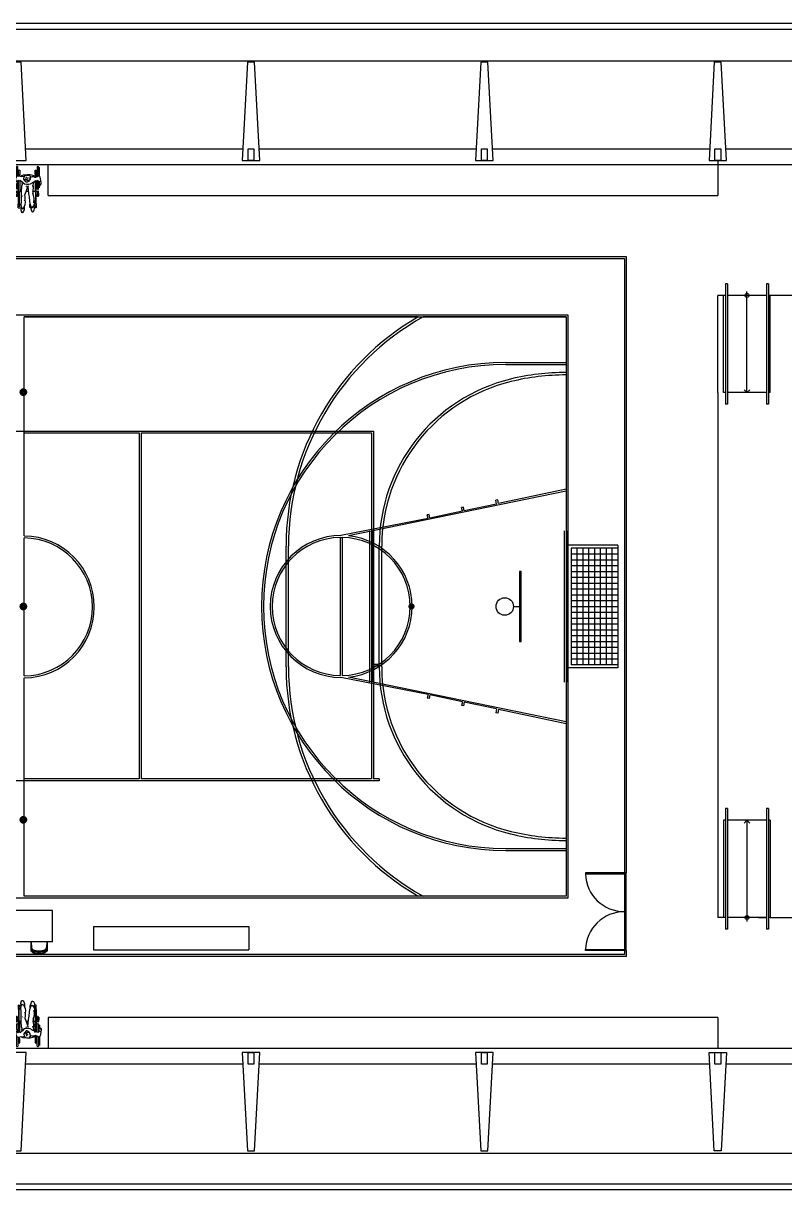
# Model space of a CAD drawing. Header units: millimetres. Extents: x 732 to 1037, y 127 to 299.
# Drawn here: x 770.46 to 790.03, y 268.9 to 298.9 of the extents above; entities that cross this region are included whole.
import ezdxf

# ---------------------------------------------------------------- set-up
doc = ezdxf.new("R2010")
doc.units = ezdxf.units.MM
doc.layers.add('I-ARQ', color=8, linetype='Continuous')

# ---------------------------------------------------------------- blocks, each defined once
blk = doc.blocks.new('deficente_002')
at = {"color": 0, "linetype": 'ByBlock'}
for p, q in [((-0.471, 0.828), (-0.457, 0.91)), ((-0.457, 0.91), (-0.446, 0.926)), ((-0.446, 0.926), (-0.425, 0.935)), ((-0.443, 0.938), (-0.443, 1.158)), ((-0.438, 1.147), (-0.414, 1.147)), ((-0.425, 0.935), (-0.337, 0.905)), ((-0.412, 0.94), (-0.412, 1.174)), ((-0.383, 1.174), (-0.383, 0.929)), ((-0.356, 1.089), (-0.356, 0.98)), ((-0.328, 1.089), (-0.356, 1.089)), ((-0.356, 0.98), (-0.328, 0.98)), ((-0.35, 0.98), (-0.35, 0.916)), ((-0.337, 0.905), (-0.329, 0.897)), ((-0.334, 0.979), (-0.334, 0.912)), ((-0.334, 0.935), (-0.272, 0.953)), ((-0.329, 0.897), (-0.292, 0.914)), ((-0.328, 0.98), (-0.328, 1.089)), ((-0.292, 0.914), (-0.251, 0.918)), ((-0.272, 0.953), (-0.199, 0.966)), ((-0.251, 0.918), (-0.214, 0.91)), ((-0.194, 0.943), (-0.211, 0.929)), ((-0.211, 0.929), (-0.209, 0.903)), ((-0.209, 0.903), (-0.204, 0.867)), ((-0.199, 0.966), (-0.125, 0.97)), ((-0.177, 0.96), (-0.194, 0.943)), ((-0.19, 0.944), (-0.184, 0.93)), ((-0.158, 0.961), (-0.177, 0.96)), ((-0.144, 0.965), (-0.158, 0.961)), ((-0.116, 0.964), (-0.144, 0.965)), ((-0.125, 0.97), (-0.02, 0.959)), ((-0.071, 0.952), (-0.116, 0.964)), ((-0.087, 0.853), (-0.102, 0.917)), ((-0.045, 0.914), (-0.071, 0.952)), ((-0.012, 0.932), (-0.05, 0.922)), ((-0.041, 0.862), (-0.045, 0.914)), ((-0.02, 0.959), (0.039, 0.938)), ((0.022, 0.925), (-0.012, 0.932)), ((0.098, 0.943), (0.026, 0.93)), ((0.069, 1.089), (0.069, 0.98)), ((0.097, 1.089), (0.069, 1.089)), ((0.069, 0.98), (0.097, 0.98)), ((0.074, 0.98), (0.074, 0.946)), ((0.091, 0.979), (0.091, 0.95)), ((0.097, 0.98), (0.097, 1.089)), ((0.139, 0.931), (0.098, 0.943)), ((0.12, 0.945), (0.12, 1.177)), ((0.165, 0.875), (0.139, 0.931)), ((0.149, 1.177), (0.149, 0.922)), ((0.165, 1.147), (0.15, 1.147)), ((0.175, 0.852), (0.175, 1.155)), ((-0.486, 0.777), (-0.469, 0.813)), ((-0.481, 0.735), (-0.486, 0.777)), ((-0.462, 0.715), (-0.481, 0.735)), ((-0.469, 0.813), (-0.471, 0.828)), ((-0.46, 0.731), (-0.471, 0.731)), ((-0.467, 0.812), (-0.456, 0.8)), ((-0.457, 0.702), (-0.46, 0.731)), ((-0.457, 0.702), (-0.453, 0.697)), ((-0.456, 0.8), (-0.424, 0.789)), ((-0.442, 0.701), (-0.453, 0.697)), ((-0.443, 0.633), (-0.443, 0.691)), ((-0.44, 0.72), (-0.442, 0.701)), ((-0.429, 0.751), (-0.44, 0.72)), ((-0.438, 0.644), (-0.414, 0.644)), ((-0.429, 0.79), (-0.429, 0.751)), ((-0.424, 0.789), (-0.398, 0.828)), ((-0.412, 0.611), (-0.412, 0.796)), ((-0.397, 0.826), (-0.348, 0.807)), ((-0.383, 0.811), (-0.383, 0.611)), ((-0.354, 0.459), (-0.354, 0.802)), ((-0.348, 0.807), (-0.325, 0.807)), ((-0.335, 0.824), (-0.319, 0.8)), ((-0.324, 0.795), (-0.324, 0.529)), ((-0.319, 0.8), (-0.296, 0.783)), ((-0.287, 0.734), (-0.297, 0.779)), ((-0.296, 0.783), (-0.271, 0.769)), ((-0.28, 0.706), (-0.287, 0.734)), ((-0.282, 0.657), (-0.278, 0.701)), ((-0.273, 0.538), (-0.282, 0.657)), ((-0.279, 0.685), (-0.264, 0.679)), ((-0.271, 0.769), (-0.251, 0.763)), ((-0.264, 0.679), (-0.255, 0.682)), ((-0.261, 0.765), (-0.203, 0.732)), ((-0.185, 0.866), (-0.207, 0.899)), ((-0.204, 0.867), (-0.181, 0.828)), ((-0.203, 0.732), (-0.158, 0.718)), ((-0.181, 0.828), (-0.169, 0.822)), ((-0.175, 0.824), (-0.158, 0.802)), ((-0.169, 0.822), (-0.147, 0.82)), ((-0.138, 0.668), (-0.161, 0.489)), ((-0.158, 0.802), (-0.139, 0.79)), ((-0.158, 0.718), (-0.118, 0.719)), ((-0.144, 0.67), (-0.157, 0.683)), ((-0.152, 0.89), (-0.131, 0.881)), ((-0.147, 0.82), (-0.12, 0.828)), ((-0.139, 0.79), (-0.121, 0.783)), ((-0.134, 0.839), (-0.107, 0.839)), ((-0.131, 0.881), (-0.117, 0.877)), ((-0.119, 0.619), (-0.13, 0.667)), ((-0.121, 0.783), (-0.1, 0.785)), ((-0.12, 0.828), (-0.088, 0.852)), ((-0.097, 0.542), (-0.119, 0.619)), ((-0.118, 0.719), (-0.058, 0.732)), ((-0.092, 0.685), (-0.117, 0.675)), ((-0.1, 0.785), (-0.058, 0.833)), ((-0.088, 0.852), (-0.069, 0.841)), ((-0.069, 0.841), (-0.056, 0.843)), ((-0.058, 0.833), (-0.041, 0.862)), ((-0.058, 0.732), (-0.023, 0.755)), ((-0.023, 0.755), (-0.009, 0.782)), ((-0.013, 0.784), (0.012, 0.793)), ((0.01, 0.748), (0.003, 0.709)), ((0.007, 0.721), (0.021, 0.677)), ((0.008, 0.787), (0.011, 0.75)), ((0.012, 0.793), (0.032, 0.806)), ((0.021, 0.677), (0.029, 0.552)), ((0.032, 0.806), (0.054, 0.831)), ((0.049, 0.826), (0.073, 0.815)), ((0.07, 0.805), (0.07, 0.529)), ((0.073, 0.815), (0.092, 0.823)), ((0.092, 0.823), (0.103, 0.829)), ((0.1, 0.459), (0.1, 0.816)), ((0.107, 0.833), (0.137, 0.796)), ((0.12, 0.614), (0.12, 0.806)), ((0.149, 0.798), (0.137, 0.796)), ((0.142, 0.796), (0.137, 0.764)), ((0.137, 0.764), (0.149, 0.73)), ((0.148, 0.645), (0.167, 0.645)), ((0.163, 0.81), (0.149, 0.798)), ((0.149, 0.731), (0.149, 0.614)), ((0.149, 0.714), (0.164, 0.717)), ((0.17, 0.831), (0.163, 0.81)), ((0.164, 0.73), (0.17, 0.737)), ((0.164, 0.717), (0.164, 0.73)), ((0.17, 0.831), (0.165, 0.875)), ((0.198, 0.797), (0.17, 0.831)), ((0.17, 0.737), (0.183, 0.719)), ((0.175, 0.63), (0.175, 0.716)), ((0.183, 0.719), (0.193, 0.724)), ((0.193, 0.724), (0.204, 0.772)), ((0.204, 0.772), (0.198, 0.797)), ((-0.42, 0.429), (-0.42, 0.501)), ((-0.354, 0.459), (-0.42, 0.459)), ((-0.336, 0.429), (-0.42, 0.429)), ((-0.413, 0.459), (-0.413, 0.542)), ((-0.413, 0.426), (-0.413, 0.43)), ((-0.385, 0.542), (-0.385, 0.461)), ((-0.385, 0.428), (-0.385, 0.426)), ((-0.345, 0.524), (-0.354, 0.529)), ((-0.354, 0.459), (-0.344, 0.43)), ((-0.354, 0.228), (-0.354, 0.429)), ((-0.333, 0.524), (-0.345, 0.524)), ((-0.336, 0.524), (-0.336, 0.23)), ((-0.324, 0.529), (-0.333, 0.524)), ((-0.321, 0.537), (-0.276, 0.537)), ((-0.319, 0.238), (-0.302, 0.333)), ((-0.302, 0.357), (-0.296, 0.403)), ((-0.29, 0.246), (-0.302, 0.357)), ((-0.296, 0.403), (-0.289, 0.437)), ((-0.289, 0.437), (-0.271, 0.488)), ((-0.277, 0.512), (-0.272, 0.538)), ((-0.273, 0.483), (-0.277, 0.512)), ((-0.264, 0.525), (-0.273, 0.538)), ((-0.175, 0.406), (-0.183, 0.289)), ((-0.175, 0.406), (-0.179, 0.405)), ((-0.165, 0.44), (-0.175, 0.406)), ((-0.161, 0.489), (-0.165, 0.44)), ((-0.15, 0.539), (-0.1, 0.538)), ((-0.064, 0.454), (-0.097, 0.542)), ((-0.079, 0.261), (-0.067, 0.323)), ((-0.069, 0.394), (-0.062, 0.461)), ((-0.069, 0.334), (-0.069, 0.394)), ((-0.058, 0.299), (-0.069, 0.334)), ((-0.002, 0.428), (-0.014, 0.423)), ((0.029, 0.552), (0.034, 0.535)), ((0.034, 0.535), (0.033, 0.432)), ((0.033, 0.432), (0.035, 0.248)), ((0.036, 0.539), (0.07, 0.538)), ((0.07, 0.529), (0.079, 0.524)), ((0.079, 0.524), (0.091, 0.524)), ((0.082, 0.524), (0.082, 0.23)), ((0.082, 0.429), (0.167, 0.429)), ((0.1, 0.459), (0.09, 0.43)), ((0.091, 0.524), (0.1, 0.529)), ((0.1, 0.459), (0.165, 0.459)), ((0.1, 0.228), (0.1, 0.429)), ((0.126, 0.54), (0.13, 0.459)), ((0.131, 0.429), (0.131, 0.424)), ((0.158, 0.459), (0.154, 0.542)), ((0.16, 0.425), (0.16, 0.429)), ((0.167, 0.429), (0.163, 0.501)), ((-0.354, 0.163), (-0.357, 0.117)), ((-0.357, 0.117), (-0.306, 0.12)), ((-0.342, 0.232), (-0.356, 0.225)), ((-0.356, 0.225), (-0.354, 0.162)), ((-0.324, 0.156), (-0.355, 0.155)), ((-0.33, 0.229), (-0.342, 0.232)), ((-0.323, 0.216), (-0.33, 0.229)), ((-0.324, 0.156), (-0.323, 0.216)), ((-0.31, 0.214), (-0.322, 0.212)), ((-0.314, 0.23), (-0.319, 0.238)), ((-0.302, 0.198), (-0.314, 0.23)), ((-0.307, 0.104), (-0.303, 0.149)), ((-0.301, 0.057), (-0.307, 0.104)), ((-0.303, 0.149), (-0.298, 0.184)), ((-0.283, 0.163), (-0.302, 0.198)), ((-0.285, 0.028), (-0.301, 0.057)), ((-0.263, 0.015), (-0.285, 0.028)), ((-0.255, 0.121), (-0.283, 0.163)), ((-0.248, 0.019), (-0.263, 0.015)), ((-0.225, 0.142), (-0.255, 0.121)), ((-0.233, 0.041), (-0.248, 0.019)), ((-0.215, 0.095), (-0.233, 0.041)), ((-0.198, 0.204), (-0.225, 0.142)), ((-0.222, 0.141), (-0.215, 0.123)), ((-0.216, 0.126), (-0.194, 0.127)), ((-0.215, 0.123), (-0.215, 0.095)), ((-0.189, 0.229), (-0.198, 0.204)), ((-0.19, 0.166), (-0.194, 0.213)), ((-0.194, 0.127), (-0.191, 0.135)), ((-0.191, 0.135), (-0.19, 0.166)), ((-0.183, 0.289), (-0.189, 0.229)), ((-0.071, 0.204), (-0.079, 0.261)), ((-0.046, 0.146), (-0.071, 0.204)), ((-0.05, 0.124), (-0.052, 0.161)), ((-0.05, 0.089), (-0.047, 0.143)), ((-0.033, 0.033), (-0.05, 0.089)), ((-0.025, 0.112), (-0.046, 0.146)), ((-0.018, 0.013), (-0.033, 0.033)), ((-0.005, 0.099), (-0.025, 0.112)), ((0, 0), (-0.018, 0.013)), ((0.029, 0.139), (-0.005, 0.099)), ((0.011, 0), (0, 0)), ((0.024, 0.013), (0.011, 0)), ((0.04, 0.07), (0.024, 0.013)), ((0.037, 0.211), (0.029, 0.139)), ((0.03, 0.131), (0.035, 0.119)), ((0.035, 0.248), (0.037, 0.211)), ((0.035, 0.119), (0.04, 0.07)), ((0.07, 0.216), (0.041, 0.216)), ((0.108, 0.123), (0.046, 0.125)), ((0.069, 0.158), (0.071, 0.216)), ((0.069, 0.158), (0.102, 0.158)), ((0.075, 0.231), (0.071, 0.216)), ((0.082, 0.234), (0.075, 0.231)), ((0.099, 0.23), (0.083, 0.234)), ((0.107, 0.219), (0.099, 0.23)), ((0.106, 0.159), (0.107, 0.219)), ((0.109, 0.123), (0.108, 0.171))]:
    blk.add_line(p, q, dxfattribs=at)
for centre, radius, start, end in [((-0.398, 1.174), 0.0146, 0, 180), ((0.134, 1.177), 0.0146, 0, 180), ((-0.398, 0.611), 0.0146, 180, 0), ((0.134, 0.614), 0.0146, 180, 0), ((-0.399, 0.542), 0.0142, 0, 180), ((-0.399, 0.426), 0.0142, 180, 0), ((0.14, 0.541), 0.0142, 2.6629, 182.6629), ((0.145, 0.425), 0.0142, 182.6629, 2.6629)]:
    blk.add_arc(centre, radius, start, end, dxfattribs=at)
blk = doc.blocks.new('_Open90')
at = {"color": 0, "linetype": 'ByBlock', "lineweight": -2}
for p, q in [((0, 0), (-1, 0)), ((-0.5, 0.5), (0, 0)), ((0, 0), (-0.5, -0.5))]:
    blk.add_line(p, q, dxfattribs=at)

msp = doc.modelspace()

# ---------------------------------------------------------------- linework, layer by layer
at = {"layer": 'I-ARQ'}
for p, q in [((751.216, 298.903), (795.399, 298.903)), ((751.366, 298.753), (795.249, 298.753)), ((732.042, 297.935), (796.593, 297.935)), ((770.517, 295.673), (776.098, 295.673)), ((776.517, 295.673), (782.098, 295.673)), ((782.517, 295.673), (788.098, 295.673)), ((788.517, 295.673), (794.098, 295.673)), ((751.216, 295.273), (795.399, 295.273)), ((771.095, 294.473), (771.095, 295.273)), ((776.383, 295.373), (776.233, 295.373)), ((782.383, 295.373), (782.233, 295.373)), ((788.308, 295.373), (788.308, 294.473)), ((771.095, 294.473), (788.308, 294.473)), ((754.957, 292.903), (785.957, 292.903)), ((755.007, 292.853), (785.907, 292.853)), ((785.907, 292.853), (785.907, 277.053)), ((785.957, 292.903), (785.957, 277.053)), ((788.508, 292.203), (788.508, 289.103)), ((788.558, 292.203), (788.508, 292.203)), ((788.558, 292.203), (788.558, 289.103)), ((789.558, 292.203), (789.558, 289.103)), ((789.608, 292.203), (789.558, 292.203)), ((789.608, 292.203), (789.608, 289.103)), ((788.308, 289.403), (788.308, 291.903)), ((788.458, 291.903), (788.308, 291.903)), ((788.458, 289.403), (788.458, 291.903)), ((788.508, 291.903), (788.458, 291.903)), ((789.558, 291.903), (788.558, 291.903)), ((789.658, 291.903), (789.608, 291.903)), ((791.308, 291.903), (789.658, 291.903)), ((789.658, 289.403), (789.658, 291.903)), ((756.457, 291.403), (784.457, 291.403)), ((756.457, 291.403), (784.457, 291.403)), ((780.608, 291.353), (770.482, 291.353)), ((770.482, 285.716), (770.482, 291.353)), ((770.507, 291.352), (784.407, 291.352)), ((784.407, 291.353), (780.738, 291.353)), ((784.407, 291.353), (784.407, 276.453)), ((784.407, 291.352), (784.407, 290.178)), ((784.457, 291.403), (784.457, 276.403)), ((784.457, 291.403), (784.457, 276.403)), ((782.857, 290.178), (784.407, 290.178)), ((782.857, 290.128), (784.407, 290.128)), ((784.407, 290.128), (784.407, 286.917)), ((788.308, 289.403), (788.308, 278.403)), ((788.508, 289.403), (788.458, 289.403)), ((789.558, 289.403), (788.558, 289.403)), ((789.658, 289.403), (789.608, 289.403)), ((788.558, 289.103), (788.508, 289.103)), ((789.608, 289.103), (789.558, 289.103)), ((761.307, 288.416), (779.457, 288.416)), ((773.432, 288.366), (773.432, 279.466)), ((773.482, 288.366), (773.482, 279.466)), ((779.457, 288.416), (779.457, 282.416)), ((784.407, 286.866), (778.818, 285.718)), ((784.407, 286.917), (782.671, 286.549)), ((784.407, 286.866), (784.407, 280.939)), ((782.622, 286.538), (781.791, 286.362)), ((782.65, 286.647), (782.601, 286.636)), ((782.622, 286.538), (782.601, 286.636)), ((782.671, 286.549), (782.65, 286.647)), ((780.89, 286.273), (780.841, 286.262)), ((780.861, 286.164), (780.841, 286.262)), ((780.91, 286.175), (780.89, 286.273)), ((781.742, 286.351), (780.91, 286.175)), ((781.77, 286.46), (781.721, 286.449)), ((781.742, 286.351), (781.721, 286.449)), ((781.791, 286.362), (781.77, 286.46)), ((780.861, 286.164), (778.622, 285.727)), ((770.482, 282.117), (770.482, 285.666)), ((778.602, 285.677), (778.602, 282.128)), ((778.602, 285.677), (778.652, 285.677)), ((778.652, 285.677), (778.652, 282.128)), ((779.367, 281.96), (779.367, 285.845)), ((779.447, 281.96), (779.447, 285.845)), ((784.367, 281.96), (784.367, 285.845)), ((784.447, 281.96), (784.447, 285.845)), ((777.21, 282.351), (777.21, 285.454)), ((777.274, 282.351), (777.274, 285.454)), ((779.605, 282.351), (779.605, 285.454)), ((779.669, 282.351), (779.669, 285.454)), ((784.457, 285.483), (784.457, 282.323)), ((785.737, 285.483), (784.457, 285.483)), ((784.537, 285.403), (784.537, 282.403)), ((785.737, 285.403), (784.537, 285.403)), ((784.687, 285.403), (784.687, 282.403)), ((784.837, 285.403), (784.837, 282.403)), ((784.987, 285.403), (784.987, 282.403)), ((785.137, 285.403), (785.137, 282.403)), ((785.287, 285.403), (785.287, 282.403)), ((785.437, 285.403), (785.437, 282.403)), ((785.587, 285.403), (785.587, 282.403)), ((785.737, 285.483), (785.737, 282.323)), ((784.537, 285.253), (785.737, 285.253)), ((784.537, 285.103), (785.737, 285.103)), ((784.537, 284.953), (785.737, 284.953)), ((784.537, 284.803), (785.737, 284.803)), ((784.537, 284.653), (785.737, 284.653)), ((784.537, 284.503), (785.737, 284.503)), ((784.537, 284.353), (785.737, 284.353)), ((784.537, 284.203), (785.737, 284.203)), ((783.057, 283.903), (783.207, 283.903)), ((783.257, 283.853), (783.257, 283.953)), ((784.537, 284.053), (785.737, 284.053)), ((784.537, 283.903), (785.737, 283.903)), ((784.537, 283.753), (785.737, 283.753)), ((784.537, 283.603), (785.737, 283.603)), ((784.537, 283.453), (785.737, 283.453)), ((784.537, 283.303), (785.737, 283.303)), ((784.537, 283.153), (785.737, 283.153)), ((784.537, 283.003), (785.737, 283.003)), ((784.537, 282.853), (785.737, 282.853)), ((784.537, 282.703), (785.737, 282.703)), ((779.457, 282.416), (779.607, 282.416)), ((779.607, 282.366), (779.457, 282.366)), ((779.457, 282.366), (779.457, 279.466)), ((779.607, 282.366), (779.607, 282.416)), ((785.737, 282.323), (784.457, 282.323)), ((784.537, 282.553), (785.737, 282.553)), ((785.737, 282.403), (784.537, 282.403)), ((770.482, 276.453), (770.482, 282.067)), ((780.861, 281.641), (778.622, 282.078)), ((784.407, 280.939), (778.818, 282.088)), ((780.861, 281.641), (780.841, 281.543)), ((780.89, 281.532), (780.841, 281.543)), ((780.91, 281.63), (780.89, 281.532)), ((781.742, 281.454), (780.91, 281.63)), ((781.742, 281.454), (781.721, 281.356)), ((781.791, 281.443), (781.77, 281.346)), ((782.622, 281.267), (781.791, 281.443)), ((781.77, 281.346), (781.721, 281.356)), ((782.622, 281.267), (782.601, 281.169)), ((782.65, 281.159), (782.601, 281.169)), ((782.671, 281.256), (782.65, 281.159)), ((784.407, 280.888), (782.671, 281.256)), ((784.407, 280.888), (784.407, 277.678)), ((779.607, 279.416), (761.457, 279.416)), ((779.607, 279.466), (779.457, 279.466)), ((779.607, 279.466), (779.607, 279.416)), ((788.508, 278.703), (788.508, 275.603)), ((788.558, 278.703), (788.508, 278.703)), ((788.558, 278.703), (788.558, 275.603)), ((789.558, 278.703), (789.558, 275.603)), ((789.608, 278.703), (789.558, 278.703)), ((789.608, 278.703), (789.608, 275.603)), ((788.308, 278.403), (788.308, 275.903)), ((788.508, 278.403), (788.458, 278.403)), ((788.458, 278.403), (788.458, 275.903)), ((789.558, 278.403), (788.558, 278.403)), ((789.658, 278.403), (789.608, 278.403)), ((789.658, 278.403), (789.658, 275.903)), ((782.857, 277.678), (784.407, 277.678)), ((782.857, 277.628), (784.407, 277.628)), ((784.407, 277.628), (784.407, 276.453)), ((785.907, 277.053), (784.907, 277.053)), ((784.907, 277.053), (784.907, 277.023)), ((784.907, 277.023), (785.907, 277.023)), ((785.908, 277.054), (785.907, 275.053)), ((785.907, 277.053), (785.957, 277.053)), ((785.907, 277.023), (785.907, 277.053)), ((785.957, 275.053), (785.957, 277.053)), ((784.457, 276.403), (756.457, 276.403)), ((784.457, 276.403), (756.457, 276.403)), ((780.608, 276.453), (770.482, 276.453)), ((784.407, 276.453), (770.507, 276.453)), ((784.407, 276.453), (780.738, 276.453)), ((771.207, 276.081), (769.707, 276.081)), ((771.207, 275.281), (771.207, 276.081)), ((788.458, 275.903), (788.308, 275.903)), ((788.508, 275.903), (788.458, 275.903)), ((789.558, 275.903), (788.558, 275.903)), ((789.358, 275.903), (789.558, 275.903)), ((789.658, 275.903), (789.608, 275.903)), ((789.658, 275.903), (791.308, 275.903)), ((772.257, 275.668), (772.257, 275.068)), ((772.257, 275.668), (776.257, 275.668)), ((776.257, 275.668), (776.257, 275.068)), ((788.558, 275.603), (788.508, 275.603)), ((789.608, 275.603), (789.558, 275.603)), ((771.207, 275.281), (769.707, 275.281)), ((770.646, 275.281), (770.66, 275.128)), ((770.648, 275.259), (770.648, 275.042)), ((770.656, 275.281), (770.669, 275.132)), ((770.668, 275.101), (770.668, 275.063)), ((771.063, 275.281), (771.049, 275.132)), ((771.05, 275.101), (771.05, 275.063)), ((771.072, 275.281), (771.059, 275.128)), ((771.07, 275.259), (771.07, 275.043)), ((770.457, 274.903), (754.957, 274.903)), ((770.457, 274.953), (755.007, 274.953)), ((785.907, 274.953), (770.457, 274.953)), ((785.957, 274.903), (770.457, 274.903)), ((770.648, 275.05), (770.689, 275.077)), ((770.665, 275.04), (770.65, 275.04)), ((770.665, 275.04), (770.707, 275.068)), ((770.842, 275.035), (770.842, 275.011)), ((770.877, 275.035), (770.877, 275.011)), ((771.054, 275.04), (771.011, 275.068)), ((771.07, 275.05), (771.029, 275.077)), ((771.053, 275.04), (771.067, 275.04)), ((772.257, 275.068), (776.257, 275.068)), ((784.907, 275.053), (784.907, 275.083)), ((784.907, 275.083), (785.907, 275.083)), ((785.907, 275.053), (784.907, 275.053)), ((785.907, 275.083), (785.907, 275.053)), ((785.957, 275.053), (785.907, 275.053)), ((785.907, 275.053), (785.907, 274.953)), ((785.957, 275.053), (785.957, 274.903)), ((788.308, 273.333), (771.095, 273.333)), ((771.095, 273.333), (771.095, 272.533)), ((788.308, 273.333), (788.308, 272.533)), ((788.533, 272.533), (752.083, 272.533)), ((795.399, 272.533), (756.216, 272.533)), ((788.216, 269.903), (788.083, 272.433)), ((788.083, 272.433), (788.533, 272.433)), ((788.233, 272.133), (788.233, 272.433)), ((788.233, 272.433), (788.383, 272.433)), ((788.383, 272.433), (788.383, 272.133)), ((788.533, 272.433), (788.399, 269.903)), ((776.098, 272.133), (770.517, 272.133)), ((782.098, 272.133), (776.517, 272.133)), ((788.098, 272.133), (782.517, 272.133)), ((788.383, 272.133), (788.233, 272.133)), ((794.098, 272.133), (788.517, 272.133)), ((796.593, 269.835), (732.042, 269.835)), ((788.399, 269.903), (788.216, 269.903)), ((751.216, 268.903), (795.399, 268.903)), ((751.366, 269.053), (795.249, 269.053))]:
    msp.add_line(p, q, dxfattribs=at)
for points in [[(770.083, 295.373), (770.533, 295.373), (770.399, 297.903), (770.216, 297.903)], [(776.533, 295.373), (776.399, 297.903), (776.216, 297.903), (776.083, 295.373)], [(782.533, 295.373), (782.399, 297.903), (782.216, 297.903), (782.083, 295.373)], [(788.216, 297.903), (788.083, 295.373), (788.533, 295.373), (788.399, 297.903)], [(784.457, 276.403), (756.457, 276.403), (756.457, 291.403), (784.457, 291.403)], [(783.257, 284.803), (783.207, 284.803), (783.207, 283.003), (783.257, 283.003)], [(770.083, 272.433), (770.216, 269.903), (770.399, 269.903), (770.533, 272.433)], [(776.083, 272.433), (776.216, 269.903), (776.399, 269.903), (776.533, 272.433)], [(776.233, 272.433), (776.383, 272.433), (776.383, 272.133), (776.233, 272.133)], [(782.083, 272.433), (782.216, 269.903), (782.399, 269.903), (782.533, 272.433)], [(782.383, 272.433), (782.383, 272.133), (782.233, 272.133), (782.233, 272.433)]]:
    msp.add_lwpolyline(points, close=True, dxfattribs=at)
for points in [[(776.233, 295.373), (776.233, 295.673), (776.383, 295.673), (776.383, 295.373)], [(782.233, 295.373), (782.233, 295.673), (782.383, 295.673), (782.383, 295.373)], [(788.233, 295.373), (788.233, 295.673), (788.383, 295.673), (788.383, 295.373), (788.233, 295.373)], [(789.058, 289.553), (789.058, 292.003)], [(770.482, 288.366), (773.432, 288.366)], [(773.482, 288.366), (779.407, 288.366), (779.407, 279.466), (773.482, 279.466)], [(773.432, 279.466), (770.482, 279.466)], [(789.058, 278.253), (789.058, 275.803)]]:
    msp.add_lwpolyline(points, dxfattribs=at)
for points, const_width in [([(770.51, 289.416, 1), (770.405, 289.416, 1)], 0.095), ([(770.405, 283.903, 1), (770.51, 283.903, 1)], 0.095), ([(780.392, 283.903, -1), (780.476, 283.903, -1)], 0.0758), ([(770.51, 278.416, 1), (770.405, 278.416, 1)], 0.095)]:
    msp.add_lwpolyline(points, format="xyb", close=True, dxfattribs=dict(at, const_width=const_width))
for centre, radius in [((789.058, 291.903), 0.05), ((782.832, 283.903), 0.225), ((789.058, 275.903), 0.05)]:
    msp.add_circle(centre, radius, dxfattribs=at)
for centre, radius, start, end in [((784.028, 285.454), 6.818, 120.1014, 180), ((784.028, 285.454), 6.755, 119.1532, 180), ((782.857, 283.903), 6.275, 90, 270), ((782.857, 283.903), 6.225, 90, 270), ((784.407, 283.903), 6.02, 90, 103.739), ((784.407, 283.903), 5.956, 90, 103.739), ((784.028, 285.454), 4.423, 103.739, 180), ((784.028, 285.454), 4.359, 103.739, 180), ((770.457, 283.891), 1.825, 270.7849, 89.2151), ((770.457, 283.891), 1.775, 270.807, 89.193), ((778.627, 283.903), 1.825, 90, 270), ((778.627, 283.903), 1.775, 90.807, 269.193), ((778.627, 283.903), 1.775, 270.807, 89.193), ((778.627, 283.903), 1.825, 276.0044, 83.9956), ((784.028, 282.351), 6.818, 180, 239.8986), ((784.028, 282.351), 6.755, 180, 240.8468), ((784.028, 282.351), 4.423, 180, 256.261), ((784.028, 282.351), 4.359, 180, 256.261), ((784.407, 283.903), 5.956, 256.261, 270), ((784.407, 283.903), 6.02, 256.261, 270), ((785.908, 277.054), 1.001, 181.7834, 269.9615), ((785.908, 275.051), 1.001, 90.0385, 178.2166), ((770.729, 275.135), 0.07, 185.1212, 243.6047), ((770.739, 275.139), 0.07, 185.2999, 245.7361), ((770.979, 275.139), 0.07, 294.2639, 354.7001), ((770.989, 275.135), 0.07, 296.3953, 354.8788), ((770.65, 275.042), 0.002, 180, 270), ((770.677, 275.035), 0.00782, 29.8109, 225.3255), ((770.697, 275.041), 0.0275, 205.1455, 233.4571), ((770.859, 275.266), 0.305, 234.1238, 305.8762), ((770.694, 275.04), 0.01, 80.3294, 205.1455), ((770.697, 275.041), 0.0125, 205.1455, 233.1301), ((770.859, 275.266), 0.29, 234.1442, 305.8558), ((770.859, 275.373), 0.362, 243.2374, 296.7626), ((770.859, 275.396), 0.362, 243.6047, 296.3953), ((770.859, 275.405), 0.362, 245.7361, 294.2639), ((771.024, 275.04), 0.01, 334.8545, 99.6706), ((771.022, 275.041), 0.0125, 306.8699, 334.8545), ((771.041, 275.035), 0.00782, 314.6745, 150.1891), ((771.022, 275.041), 0.0275, 306.5429, 334.8545), ((771.067, 275.043), 0.003, 270, 0)]:
    msp.add_arc(centre, radius, start, end, dxfattribs=at)

# ---------------------------------------------------------------- block references
at = {"layer": 'I-ARQ', "extrusion": (0, 0, -1), "zscale": -1}
msp.add_blockref('deficente_002', (-770.433, 294.036), dxfattribs=at)
at = {"layer": 'I-ARQ', "xscale": 0.1500000000000057, "yscale": 0.1500000000000057, "zscale": 0.15}
for p, rotation in [((789.058, 289.403), 270), ((789.058, 278.403), 90)]:
    msp.add_blockref('_Open90', p, dxfattribs=dict(at, rotation=rotation))
at = {"layer": 'I-ARQ', "rotation": 180}
msp.add_blockref('deficente_002', (770.433, 273.769), dxfattribs=at)

doc.saveas('drawing.dxf')
